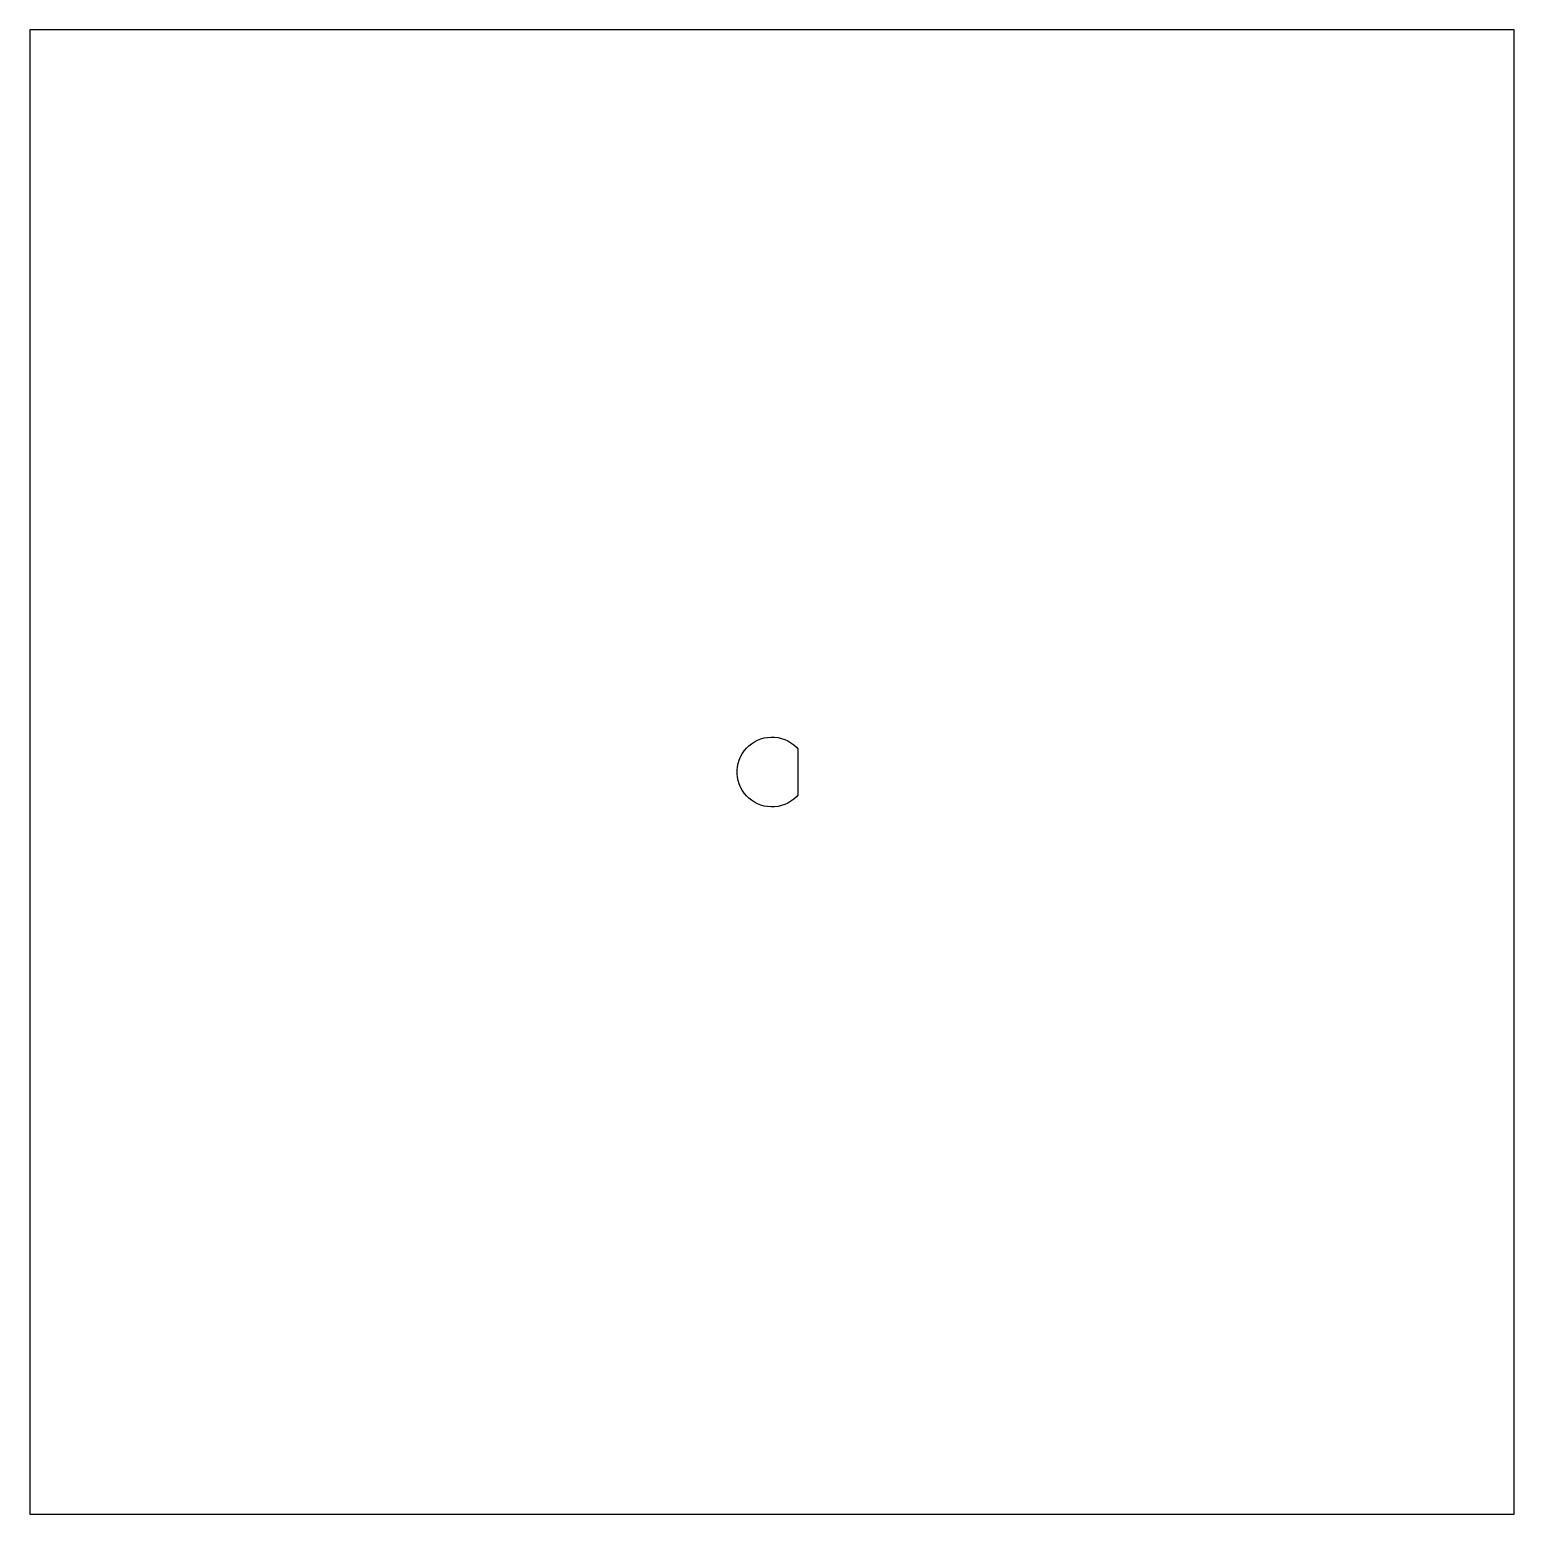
# Model space of a CAD drawing. Header units: metres. Extents: x -50 to 50, y -50 to 50.
import ezdxf

# ---------------------------------------------------------------- set-up
doc = ezdxf.new("R2010")
doc.units = ezdxf.units.M

msp = doc.modelspace()

# ---------------------------------------------------------------- linework, layer by layer
for p, q in [((50, 50), (-50, 50)), ((-50, 50), (-50, -50)), ((50, -50), (50, 50)), ((-1.3718, 1.90805), (-1.17499, 2.03516)), ((-1.17499, 2.03516), (-0.966522, 2.14203)), ((-0.966522, 2.14203), (-0.748444, 2.22762)), ((-0.748444, 2.22762), (-0.522919, 2.29108)), ((-0.522919, 2.29108), (-0.292206, 2.33176)), ((-0.292206, 2.33176), (-0.058578, 2.34926)), ((-0.058578, 2.34926), (0.175613, 2.34341)), ((0.175613, 2.34341), (0.408066, 2.31429)), ((0.408066, 2.31429), (0.636475, 2.26216)), ((0.636475, 2.26216), (0.858551, 2.18755)), ((0.858551, 2.18755), (1.07208, 2.09119)), ((1.07208, 2.09119), (1.27498, 1.97406)), ((-2.20827, 0.803741), (-2.11726, 1.01962)), ((-2.11726, 1.01962), (-2.00522, 1.22537)), ((-2.00522, 1.22537), (-1.87326, 1.41893)), ((-1.87326, 1.41893), (-1.72267, 1.5984)), ((-1.72267, 1.5984), (-1.55495, 1.76198)), ((-1.55495, 1.76198), (-1.3718, 1.90805)), ((1.27498, 1.97406), (1.46519, 1.8373)), ((1.46519, 1.8373), (1.64085, 1.68228)), ((1.64085, 1.68228), (1.75, 1.56465)), ((1.75, 1.56465), (1.75, -1.56465)), ((-2.34708, 0.117126), (-2.32375, 0.350235)), ((-2.34708, -0.117126), (-2.34708, 0.117126)), ((-2.32375, 0.350235), (-2.27733, 0.57988)), ((-2.27733, 0.57988), (-2.20827, 0.803741)), ((-2.32375, -0.350235), (-2.34708, -0.117126)), ((-2.27733, -0.57988), (-2.32375, -0.350235)), ((-2.20827, -0.803741), (-2.27733, -0.57988)), ((-2.11726, -1.01962), (-2.20827, -0.803741)), ((-2.00522, -1.22537), (-2.11726, -1.01962)), ((-1.87326, -1.41893), (-2.00522, -1.22537)), ((-1.72267, -1.5984), (-1.87326, -1.41893)), ((-1.55495, -1.76198), (-1.72267, -1.5984)), ((-1.3718, -1.90805), (-1.55495, -1.76198)), ((-1.17499, -2.03516), (-1.3718, -1.90805)), ((1.27498, -1.97406), (1.07208, -2.09119)), ((1.46519, -1.8373), (1.27498, -1.97406)), ((1.64085, -1.68228), (1.46519, -1.8373)), ((1.75, -1.56465), (1.64085, -1.68228)), ((-0.966522, -2.14203), (-1.17499, -2.03516)), ((-0.748444, -2.22762), (-0.966522, -2.14203)), ((-0.522919, -2.29108), (-0.748444, -2.22762)), ((-0.292206, -2.33176), (-0.522919, -2.29108)), ((-0.058578, -2.34926), (-0.292206, -2.33176)), ((0.175613, -2.34341), (-0.058578, -2.34926)), ((0.408066, -2.31429), (0.175613, -2.34341)), ((0.636475, -2.26216), (0.408066, -2.31429)), ((0.858551, -2.18755), (0.636475, -2.26216)), ((1.07208, -2.09119), (0.858551, -2.18755)), ((-50, -50), (50, -50))]:
    msp.add_line(p, q)

doc.saveas('drawing.dxf')
